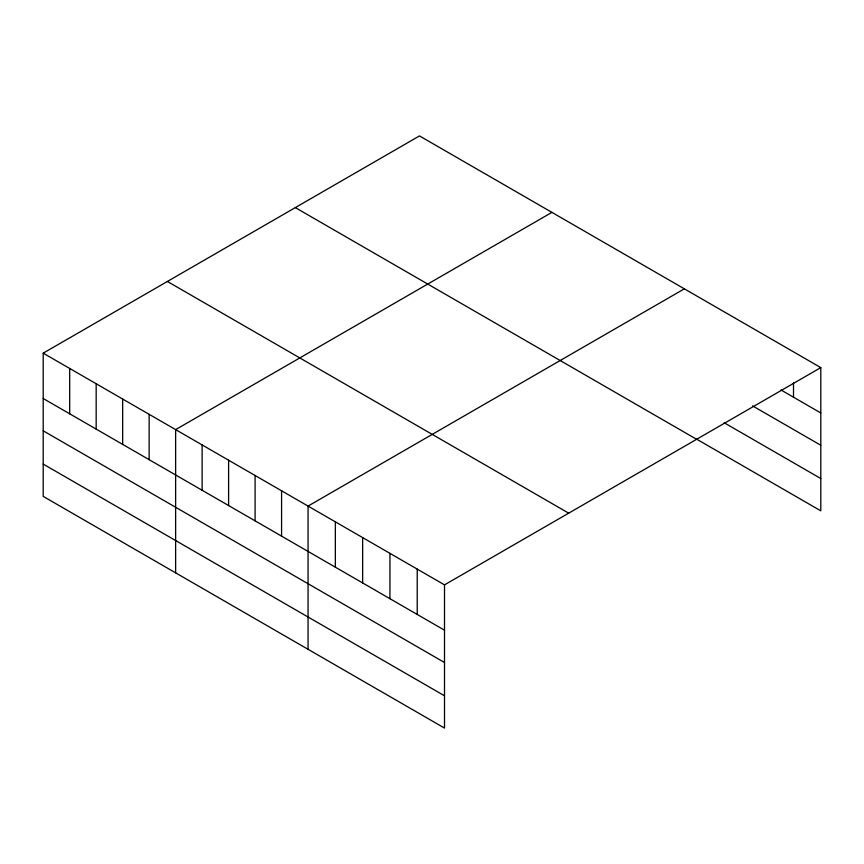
<?xml version="1.0" encoding="UTF-8"?>
<svg xmlns="http://www.w3.org/2000/svg" width="864" height="864" viewBox="0 0 864 864"><rect width="100%" height="100%" fill="white"/><g stroke="black" fill="none" stroke-linecap="round" stroke-linejoin="round"><path stroke-width="1.3" d="M444.506 662.504L444.506 584.863L43.2 353.16L43.2 496.39L444.506 728.082L444.506 662.504L43.2 430.812M695.725 438.62L820.8 510.84L820.8 367.61L419.494 135.918L43.2 353.16M551.923 212.371L175.63 429.624L175.63 572.854M684.353 288.835L308.059 506.077L308.059 649.307M444.506 584.863L820.8 367.61M781.002 389.977L820.8 412.96M752.576 405.875L820.8 445.262M724.151 422.734L820.8 478.537M295.315 207.608L696.622 439.301M167.378 281.47L568.685 513.162M43.2 398.509L444.506 630.202M43.2 464.087L444.506 695.79M793.508 382.536L793.508 397.202M417.226 569.106L417.226 614.455M389.934 553.349L389.934 598.698M362.642 537.592L362.642 582.941M335.351 521.834L335.351 567.184M281.578 490.795L281.578 536.144M255.096 475.502L255.096 520.852M228.604 460.21L228.604 505.559M202.122 444.917L202.122 490.266M149.148 414.331L149.148 459.68M122.656 399.038L122.656 444.388M96.174 383.746L96.174 429.095M69.682 368.453L69.682 413.802"/></g></svg>
